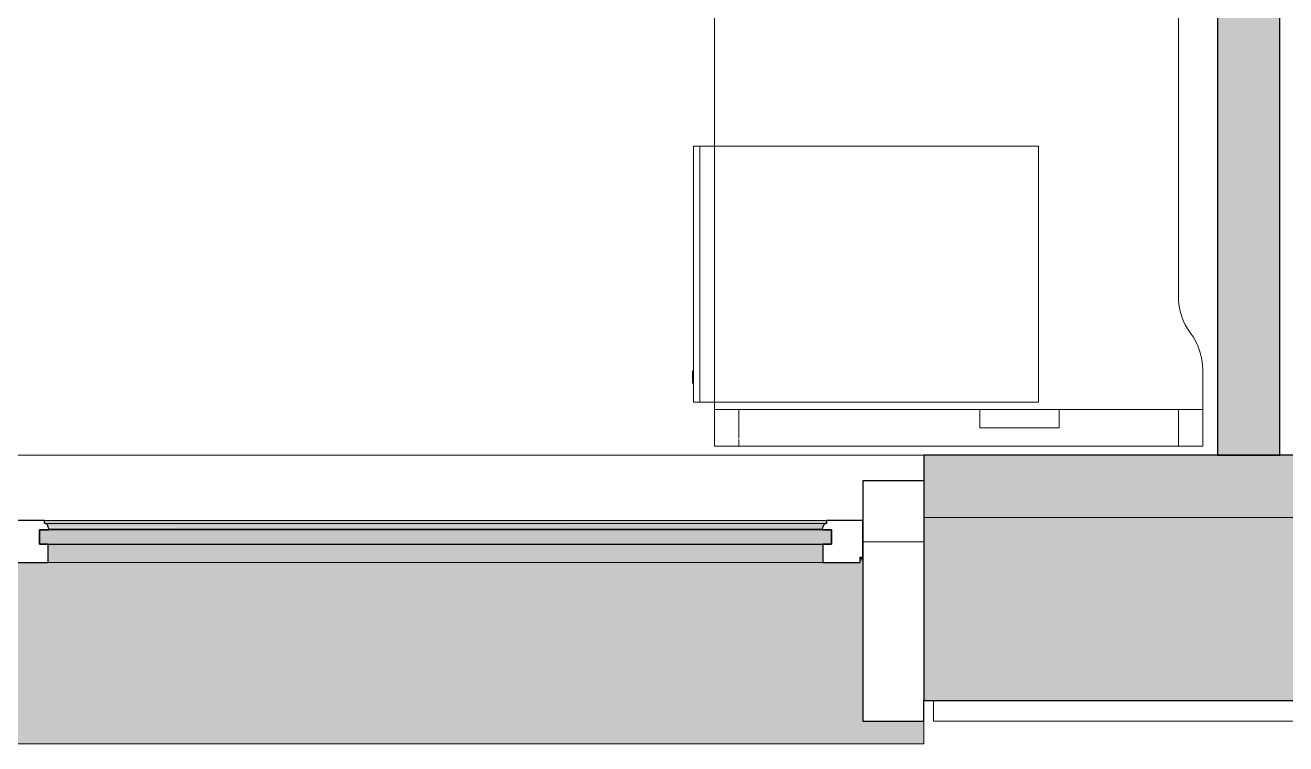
# Model space of a CAD drawing. Header units: millimetres. Extents: x 155927 to 317870, y -36033 to 97293.
# Drawn here: x 170946 to 173011, y 8897 to 10074 of the extents above; entities that cross this region are included whole.
import ezdxf

# ---------------------------------------------------------------- set-up
doc = ezdxf.new("R2010")
doc.units = ezdxf.units.MM
doc.header["$MEASUREMENT"] = 0
for name, color, linetype, lineweight in [('A-GLAZ', 7, 'CONTINUOUS', 9), ('A-GLAZ-CURT', 7, 'CONTINUOUS', 9), ('A-WALL', 7, 'CONTINUOUS', 9), ('A-WALL-PATT', 7, 'CONTINUOUS', 9), ('I-FURN', 8, 'CONTINUOUS', 9), ('I-WALL', 7, 'CONTINUOUS', 9)]:
    doc.layers.add(name, color=color, linetype=linetype, lineweight=lineweight)

msp = doc.modelspace()

# ---------------------------------------------------------------- hatches: boundary and pattern name
at = {"layer": 'A-GLAZ'}
h = msp.add_hatch(color=256, dxfattribs=at)
h.paths.add_polyline_path([(168270.4, 9255.8), (168267.6, 9257.5), (168268.9, 9256.4), (168270, 9255.9)], flags=0)
h.paths.add_polyline_path([(170981.4, 9255.8), (170978.6, 9257.5), (170979.9, 9256.4), (170981, 9255.9)], flags=0)
h.paths.add_polyline_path([(165558.4, 9255.8), (165555.6, 9257.5), (165556.9, 9256.4), (165558, 9255.9)], flags=0)
h.paths.add_polyline_path([(162847.4, 9255.8), (162844.6, 9257.5), (162845.9, 9256.4), (162847, 9255.9)], flags=0)
for points in [[(172254.8, 9257.5), (172258.6, 9257.5), (172258.6, 9262.5), (170977, 9262.5), (170977, 9257.5), (172252.8, 9257.5)], [(172252.8, 9252.6), (172254.6, 9256.2), (172254.8, 9257.5), (170979.9, 9257), (170982.6, 9253.9), (170983.3, 9252.6), (172252.4, 9252.6)], [(172112.1, 9248.6), (172251.4, 9248.6), (172252.6, 9252.6), (170983, 9251.5), (170984.3, 9248.6), (171510.6, 9248.6)], [(172266.6, 9223.6), (172266.6, 9247.5), (170969.1, 9247.5), (170969.1, 9223.6), (172112.1, 9223.6)], [(172251.4, 9247.5), (172251.4, 9248.6), (172112.1, 9247.5)], [(172252.6, 9193.6), (172252.6, 9223.6), (170983, 9223.6), (170983, 9193.6), (172112.1, 9193.6)], [(172112.1, 8896.6), (172417.8, 8896.6), (172417.8, 8933.6), (172317.8, 8933.6), (172317.8, 9198.3), (172313.5, 9198.3), (172313.5, 9193.6), (170922.2, 9193.6), (170922.2, 9198.3), (169602.5, 9198.3), (169602.5, 9193.6), (168211.2, 9193.6), (168211.2, 9198.3), (166890.5, 9198.3), (166890.5, 9193.6), (165499.2, 9193.6), (165499.2, 9198.3), (164179.5, 9198.3), (164179.5, 9193.6), (162788.2, 9193.6), (162788.2, 9198.3), (162783.8, 9198.3), (162783.8, 8896.6), (170909.2, 8896.6)]]:
    msp.add_hatch(color=256, dxfattribs=at).paths.add_polyline_path(points, flags=0)
h = msp.add_hatch(color=256, dxfattribs=at)
h.paths.add_polyline_path([(172317.8, 9198.3), (172317.8, 9200.4), (172313.5, 9200.4), (172313.5, 9198.3)], flags=0)
h.paths.add_polyline_path([(170922.2, 9198.3), (170922.2, 9200.4), (169602.5, 9200.4), (169602.5, 9198.3), (170912.5, 9198.3)], flags=0)
h.paths.add_polyline_path([(168211.2, 9198.3), (168211.2, 9200.4), (166890.5, 9200.4), (166890.5, 9198.3), (168201.5, 9198.3)], flags=0)
h.paths.add_polyline_path([(165499.2, 9198.3), (165499.2, 9200.4), (164179.5, 9200.4), (164179.5, 9198.3), (165496.2, 9198.3)], flags=0)
h.paths.add_polyline_path([(162788.2, 9198.3), (162788.2, 9200.4), (162783.8, 9200.4), (162783.8, 9198.3)], flags=0)
at = {"layer": 'A-WALL-PATT'}
for points in [[(172898.8, 9369.6), (173000.8, 9369.6), (173000.8, 13505.6), (172898.8, 13505.6), (172898.8, 9818)], [(174033.8, 9267.6), (174033.8, 9369.6), (172417.8, 9369.6), (172417.8, 9267.6), (173916.4, 9267.6)]]:
    msp.add_hatch(color=256, dxfattribs=at).paths.add_polyline_path(points, flags=0)
h = msp.add_hatch(color=256, dxfattribs=at)
h.paths.add_polyline_path([(190558.8, 8967.6), (190558.8, 9267.6), (187692.8, 9267.6), (187692.8, 8967.6), (188952.5, 8967.6)], flags=0)
h.paths.add_polyline_path([(184742.4, 8967.6), (184908.8, 8967.6), (184908.8, 9267.6), (180567.8, 9267.6), (180567.8, 8967.6), (184141, 8967.6)], flags=0)
h.paths.add_polyline_path([(174033.8, 8967.6), (174033.8, 9267.6), (172417.8, 9267.6), (172417.8, 8967.6), (173916.4, 8967.6)], flags=0)
h.paths.add_polyline_path([(162489, 8967.6), (162683.8, 8967.6), (162683.8, 9267.6), (161617.8, 9267.6), (161617.8, 8967.6)], flags=0)
h.paths.add_polyline_path([(159983.8, 8967.6), (159983.8, 9267.6), (158817.8, 9267.6), (158817.8, 8967.6), (159481.8, 8967.6)], flags=0)
h.paths.add_polyline_path([(157076, 8967.6), (157533.8, 8967.6), (157533.8, 9267.6), (156460.8, 9267.6), (156460.8, 8967.6), (156474.5, 8967.6)], flags=0)

# ---------------------------------------------------------------- linework, layer by layer
at = {"layer": 'A-GLAZ', "lineweight": 30}
for p, q in [((172417.8, 9327.6), (172317.8, 9327.6)), ((172317.8, 9327.6), (172317.8, 8933.6)), ((170977, 9262.5), (170917.8, 9262.5)), ((170977, 9257.5), (170977, 9262.5)), ((170978.6, 9257.5), (170977, 9257.5)), ((172258.6, 9257.5), (172257.1, 9257.5)), ((172258.6, 9262.5), (172258.6, 9257.5)), ((172317.8, 9262.5), (172258.6, 9262.5)), ((172317.8, 9202.6), (172317.8, 9262.5)), ((172266.6, 9247.5), (170969.1, 9247.5)), ((170969.1, 9247.5), (170969.1, 9223.6)), ((170969.1, 9223.6), (170969.1, 9247.5)), ((170969.1, 9247.5), (170984.3, 9247.5)), ((170984.3, 9247.5), (170984.3, 9248.6)), ((172251.4, 9248.6), (172251.4, 9247.5)), ((172251.4, 9247.5), (172266.6, 9247.5)), ((172266.6, 9223.6), (172266.6, 9247.5)), ((172266.6, 9247.5), (172266.6, 9223.6)), ((170969.1, 9223.6), (172266.6, 9223.6)), ((170983, 9223.6), (170969.1, 9223.6)), ((170983, 9193.6), (170983, 9223.6)), ((172266.6, 9223.6), (172252.6, 9223.6)), ((172252.6, 9223.6), (172252.6, 9193.6)), ((170922.2, 9193.6), (170983, 9193.6)), ((172252.6, 9193.6), (172313.5, 9193.6)), ((172313.5, 9193.6), (172313.5, 9202.6)), ((172313.5, 9202.6), (172317.8, 9202.6)), ((172417.8, 8933.6), (172417.8, 8967.6)), ((172317.8, 8933.6), (172417.8, 8933.6))]:
    msp.add_line(p, q, dxfattribs=at)
at = {"layer": 'A-GLAZ'}
for p, q in [((172258.6, 9262.5), (170977, 9262.5)), ((170977, 9257.5), (170978.6, 9257.5)), ((170978.6, 9257.5), (172257.1, 9257.5)), ((172257.1, 9257.5), (172258.6, 9257.5)), ((170984.3, 9248.6), (172251.4, 9248.6)), ((170983, 9193.6), (172252.6, 9193.6)), ((172313.5, 9200.4), (172317.8, 9200.4)), ((172313.5, 9198.3), (172317.8, 9198.3)), ((172417.8, 8933.6), (172417.8, 8896.6)), ((162783.8, 8896.6), (172417.8, 8896.6))]:
    msp.add_line(p, q, dxfattribs=at)
at = {"layer": 'A-GLAZ', "linetype": 'Continuous'}
msp.add_line((172317.8, 9227.6), (172417.8, 9227.6), dxfattribs=at)
at = {"layer": 'A-GLAZ', "lineweight": 30}
for centre, radius, start, end in [((170977.5, 9252.2), 5.36, 3.4261, 78.0476), ((170990.2, 9253), 7.4, 183.4261, 216.5739), ((172245.5, 9253), 7.4, 323.4261, 356.5739), ((172258.2, 9252.2), 5.36, 101.9524, 176.5739)]:
    msp.add_arc(centre, radius, start, end, dxfattribs=at)
at = {"layer": 'A-GLAZ'}
for points, knots in [([(170981, 9256.2), (170980.9, 9256.4), (170980.5, 9256.7), (170979.7, 9257.2), (170979, 9257.4), (170978.6, 9257.5)], [-0.4, -0.4, -0.4, -0.4, -0.3, -0.2, 0, 0, 0, 0]), ([(170982.8, 9252.6), (170982.8, 9253), (170982.7, 9253.7), (170982.3, 9254.6), (170982.1, 9255), (170982, 9255.2)], [-1, -1, -1, -1, -0.8, -0.7, -0.6, -0.6, -0.6, -0.6]), ([(172253.7, 9255.2), (172253.6, 9255), (172253.4, 9254.6), (172253, 9253.7), (172252.9, 9253), (172252.8, 9252.6)], [0.6, 0.6, 0.6, 0.6, 0.7, 0.8, 1, 1, 1, 1]), ([(172257.1, 9257.5), (172256.6, 9257.4), (172256, 9257.2), (172255.2, 9256.7), (172254.8, 9256.4), (172254.6, 9256.2)], [0, 0, 0, 0, 0.2, 0.3, 0.4, 0.4, 0.4, 0.4])]:
    msp.add_open_spline(points, degree=3, knots=knots, dxfattribs=at)
for points in [[(170984.3, 9248.6), (170984, 9249), (170983.7, 9249.4), (170983.5, 9249.8)], [(172252.1, 9249.8), (172251.9, 9249.4), (172251.7, 9249), (172251.4, 9248.6)]]:
    msp.add_open_spline(points, degree=3, dxfattribs=at)
at = {"layer": 'A-GLAZ-CURT', "lineweight": 20}
for p, q in [((173542.8, 8967.6), (172433.8, 8967.6)), ((172433.8, 8967.6), (172433.8, 8933.6)), ((172433.8, 8933.6), (173542.8, 8933.6))]:
    msp.add_line(p, q, dxfattribs=at)
at = {"layer": 'A-WALL'}
msp.add_line((174033.8, 9267.6), (172417.8, 9267.6), dxfattribs=at)
at = {"layer": 'A-WALL', "lineweight": 30}
for p, q in [((172417.8, 9267.6), (172417.8, 8967.6)), ((172417.8, 8967.6), (174033.8, 8967.6))]:
    msp.add_line(p, q, dxfattribs=at)
at = {"layer": 'I-FURN'}
for p, q in [((172074.8, 10984.7), (172074.8, 9384.7)), ((172074.8, 9384.7), (172074.8, 10984.7)), ((172834.8, 9629.7), (172834.8, 10462)), ((172834.8, 10462), (172834.8, 9629.7)), ((172050.6, 9876.3), (172040.6, 9876.3)), ((172040.6, 9876.3), (172040.6, 9456.3)), ((172050.6, 9456.3), (172050.6, 9876.3)), ((172074.8, 9876.3), (172050.6, 9876.3)), ((172050.6, 9876.3), (172050.6, 9456.3)), ((172605.6, 9876.3), (172074.8, 9876.3)), ((172605.6, 9456.3), (172605.6, 9876.3)), ((172040.6, 9507.9), (172038.6, 9507.9)), ((172038.6, 9507.9), (172038.6, 9487.9)), ((172038.6, 9487.9), (172038.6, 9507.9)), ((172874.8, 9384.7), (172874.8, 9509.7)), ((172874.8, 9509.7), (172874.8, 9384.7)), ((172038.6, 9487.9), (172040.6, 9487.9)), ((172040.6, 9456.3), (172050.6, 9456.3)), ((172050.6, 9456.3), (172074.8, 9456.3)), ((172074.8, 9456.3), (172605.6, 9456.3)), ((172074.8, 9444.7), (172509.8, 9444.7)), ((172114.8, 9444.7), (172074.8, 9444.7)), ((172074.8, 9384.7), (172074.8, 9444.7)), ((172074.8, 9444.7), (172074.8, 9384.7)), ((172834.8, 9444.7), (172114.8, 9444.7)), ((172114.8, 9444.7), (172114.8, 9397.6)), ((172114.8, 9444.7), (172114.8, 9397.6)), ((172509.8, 9444.7), (172639.8, 9444.7)), ((172509.8, 9414.7), (172509.8, 9444.7)), ((172509.8, 9444.7), (172509.8, 9414.7)), ((172639.8, 9444.7), (172874.8, 9444.7)), ((172639.8, 9444.7), (172639.8, 9414.7)), ((172639.8, 9444.7), (172639.8, 9414.7)), ((172874.8, 9444.7), (172834.8, 9444.7)), ((172834.8, 9444.7), (172834.8, 9384.7)), ((172834.8, 9444.7), (172834.8, 9384.7)), ((172874.8, 9444.7), (172874.8, 9384.7)), ((172874.8, 9444.7), (172874.8, 9384.7)), ((172639.8, 9414.7), (172509.8, 9414.7)), ((172509.8, 9414.7), (172639.8, 9414.7)), ((172874.8, 9384.7), (172074.8, 9384.7)), ((172074.8, 9384.7), (172114.8, 9384.7)), ((172074.8, 9384.7), (172874.8, 9384.7)), ((172874.8, 9384.7), (172074.8, 9384.7)), ((172114.8, 9395.3), (172114.8, 9384.7)), ((172114.8, 9395.3), (172114.8, 9384.7)), ((172114.8, 9384.7), (172834.8, 9384.7)), ((172834.8, 9384.7), (172874.8, 9384.7))]:
    msp.add_line(p, q, dxfattribs=at)
for centre, start, end in [((172934.8, 9629.7), 180, 216.8699), ((172934.8, 9629.7), 180, 216.8699), ((172774.8, 9509.7), 0, 36.8699), ((172774.8, 9509.7), 0, 36.8699)]:
    msp.add_arc(centre, 100, start, end, dxfattribs=at)
at = {"layer": 'I-WALL', "lineweight": 30}
for p, q in [((172898.8, 13505.6), (172898.8, 9369.6)), ((173000.8, 9369.6), (173000.8, 13505.6)), ((174033.8, 9369.6), (172417.8, 9369.6)), ((172417.8, 9369.6), (172417.8, 9267.6)), ((172898.8, 9369.6), (173000.8, 9369.6))]:
    msp.add_line(p, q, dxfattribs=at)
at = {"layer": 'I-WALL'}
for p, q in [((170917.8, 9369.6), (172417.8, 9369.6)), ((172417.8, 9267.6), (174033.8, 9267.6))]:
    msp.add_line(p, q, dxfattribs=at)

doc.saveas('drawing.dxf')
